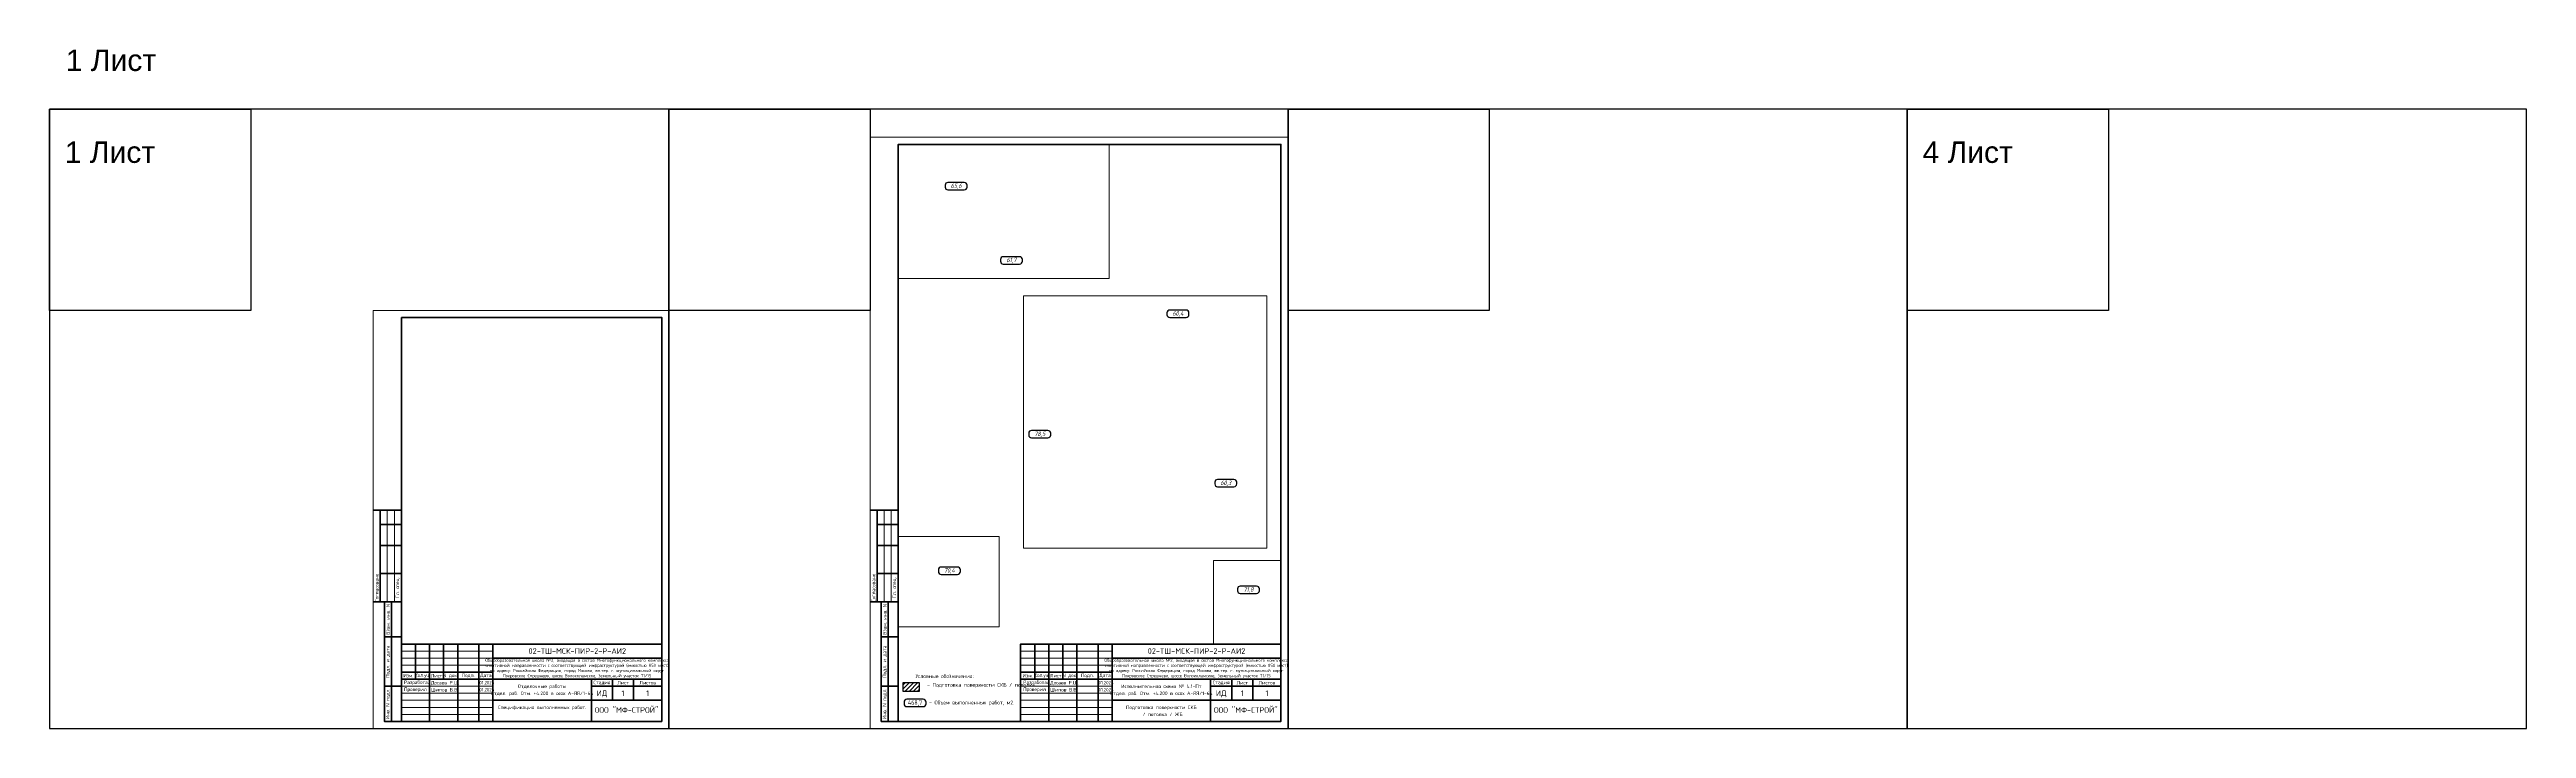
# Paper-space layout '4.1' of a CAD drawing. Header units: millimetres. Extents: x -143 to 1617, y 0 to 482.
import ezdxf
from ezdxf.enums import TextEntityAlignment as Align

# ---------------------------------------------------------------- set-up
doc = ezdxf.new("R2018")
doc.units = ezdxf.units.MM
doc.layers.add('0)ВЭ', color=7, linetype='Continuous', lineweight=15)
doc.layers.add('Условные обозначения', color=90, linetype='Continuous')
doc.styles.get("Standard").update_dxf_attribs({"font": 'arial.ttf'})
doc.styles.add('СПДС', font='isocpeur.ttf', dxfattribs={"width": 0.9})

# ---------------------------------------------------------------- blocks, each defined once
blk = doc.blocks.new('*U2220')
at = {"color": 4}
blk.add_lwpolyline([(-220, -220), (220, -220), (220, 220), (-220, 220)], close=True, dxfattribs=at)
at = {"color": 3}
blk.add_lwpolyline([(-220, 220), (-77, 220), (-77, 77), (-220, 77)], close=True, dxfattribs=at)
blk = doc.blocks.new('*U2221')
at = {"color": 0, "linetype": 'ByBlock', "lineweight": -2, "transparency": 16777216}
for p in [(0, 0), (440, 0), (880, 0), (1320, 0)]:
    blk.add_blockref('*U2220', p, dxfattribs=at)
blk = doc.blocks.new('*U2215')
at = {"lineweight": 0}
blk.add_lwpolyline([(-205, -5), (5, -5), (5, 292), (-205, 292)], close=True, dxfattribs=at)
at = {"color": 0, "linetype": 'Continuous', "lineweight": 50}
blk.add_lwpolyline([(-185, 287), (0, 287), (0, 0), (-185, 0)], close=True, dxfattribs=at)
at = {"lineweight": 35}
for points in [[(-185, 150), (-205, 150)], [(-200, 85), (-200, 150)], [(-185, 140), (-200, 140)], [(-185, 125), (-200, 125)], [(-185, 105), (-200, 105)], [(-185, 85), (-205, 85)], [(-185, 85), (-197, 85), (-197, 0), (-185, 0)], [(-192, 0), (-192, 85)], [(-185, 60), (-197, 60)], [(-175, 55), (-175, 30)], [(-165, 55), (-165, 0)], [(-155, 55), (-155, 30)], [(-145, 55), (-145, 0)], [(-130, 55), (-130, 0)], [(-120, 55), (-120, 0)], [(-120, 45), (0, 45)], [(-185, 25), (-197, 25)], [(-185, 35), (-120, 35)], [(-185, 30), (0, 30)], [(-50, 30), (-50, 0)], [(-50, 25), (0, 25)], [(-35, 30), (-35, 15)], [(-20, 30), (-20, 15)], [(-120, 15), (0, 15)]]:
    blk.add_lwpolyline(points, dxfattribs=at)
at = {"lineweight": 18}
for points in [[(-195, 85), (-195, 150)], [(-190, 85), (-190, 150)], [(-185, 50), (-120, 50)], [(-185, 45), (-120, 45)], [(-185, 40), (-120, 40)], [(-185, 25), (-120, 25)], [(-185, 20), (-120, 20)], [(-185, 15), (-120, 15)], [(-185, 10), (-120, 10)], [(-185, 5), (-120, 5)]]:
    blk.add_lwpolyline(points, dxfattribs=at)
at = {"lineweight": 35}
blk.add_lwpolyline([(-185, 0), (0, 0), (0, 55), (-185, 55)], close=True, dxfattribs=at)
at = {"lineweight": 0}
blk.add_lwpolyline([(0, -5), (5, -5), (5, 0)], dxfattribs=at)
at = {"lineweight": -2, "char_height": 2.5, "attachment_point": 5, "rotation": 90, "style": 'СПДС'}
for s, insert, width in [('Согласовано', (-202.5, 95), 19.991), ('Гл. спец.', (-187.5, 95), 19.991), ('Взам. инв. N', (-194.5, 72.5), 24.991), ('Подл. и дата', (-194.5, 42.5), 34.991), ('Инв. N подл.', (-194.5, 12.5), 24.991)]:
    blk.add_mtext(s, dxfattribs=dict(at, insert=insert, width=width))
at = {"insert": (-119.3, 44.6), "char_height": 2.2, "attachment_point": 1, "style": 'СПДС'}
blk.add_mtext_dynamic_manual_height_columns('\\pxqc;Общеобразовательная школа №2, входящая в состав Многофункционального комплекса спортивной направленности с соответствующей инфраструктурой (емкостью 850 мест) \\Pпо адресу: Российская Федерация, город Москва, вн.тер. г. муниципальный округ Покровское-Стрешнево, шоссе Волоколамское, земельный участок 71/15', width=118.293, gutter_width=0, heights=[15.2], dxfattribs=at)
at = {"lineweight": -2, "char_height": 2.5, "style": 'СПДС'}
for s, insert, width, attachment_point in [('Разработал', (-183.1, 27.5), 17.953, 4), ('Проверил', (-183.1, 22.5), 17.953, 4), ('Изм.', (-180, 32.5), 10, 5), ('Кол.уч.', (-170, 32.5), 10, 5), ('Лист', (-160, 32.5), 10, 5), ('N док.', (-150, 32.5), 10, 5), ('Подп.', (-137.5, 32.5), 15, 5), ('Дата', (-125, 32.5), 10, 5), ('Стадия', (-42.5, 27.5), 15, 5), ('Лист', (-27.5, 27.5), 15, 5), ('Листов', (-10, 27.5), 20, 5)]:
    blk.add_mtext(s, dxfattribs=dict(at, insert=insert, width=width, attachment_point=attachment_point))
at = {"lineweight": 30, "width": 0.9, "flags": 104}
blk.add_attdef('ШАПКА', text='', height=3, dxfattribs=at).set_placement((-135, 281), align=Align.MIDDLE_CENTER)
at = {"style": 'СПДС'}
for tag, height, p in [('ШИФР_ПРОЕКТА', 4, (-60, 50)), ('НАИМЕНОВАНИЕ_ОБЪЕКТА2', 2.5, (-85, 20)), ('НАИМЕНОВАНИЕ_ОБЪЕКТА', 2.5, (-85, 25)), ('СТАДИЯ', 4, (-42.5, 20)), ('ЛИСТ_первый', 4, (-27.5, 20)), ('ЛИСТОВ', 4, (-10, 20)), ('НАИМЕНОВАНИЕ_ЧЕРТЕЖА2', 2.5, (-85, 5)), ('НАИМЕНОВАНИЕ_ЧЕРТЕЖА1', 2.5, (-85, 10)), ('ОРГАНИЗАЦИЯ_РАЗРАБОТЧИК1', 4, (-25, 8.1))]:
    blk.add_attdef(tag, text='', height=height, dxfattribs=at).set_placement(p, align=Align.MIDDLE_CENTER)
for tag, p in [('РАЗРАБОТЧИК', (-164, 27.5)), ('РУК.ГРУППЫ', (-164, 22.5))]:
    blk.add_attdef(tag, text='', height=2.5, dxfattribs=at).set_placement(p, align=Align.MIDDLE_LEFT)
at = {"style": 'СПДС', "width": 0.9}
for p in [(-129.6, 26.4), (-129.6, 21.4)]:
    blk.add_attdef('ДАТА', p, '', height=2.3, dxfattribs=at)
blk = doc.blocks.new('*U2198')
at = {"lineweight": 0}
blk.add_lwpolyline([(-292, -5), (5, -5), (5, 415), (-292, 415)], close=True, dxfattribs=at)
at = {"color": 0, "linetype": 'Continuous', "lineweight": 50}
blk.add_lwpolyline([(-272, 410), (0, 410), (0, 0), (-272, 0)], close=True, dxfattribs=at)
at = {"lineweight": 35}
for points in [[(-272, 150), (-292, 150)], [(-287, 85), (-287, 150)], [(-272, 140), (-287, 140)], [(-272, 125), (-287, 125)], [(-272, 105), (-287, 105)], [(-272, 85), (-292, 85)], [(-272, 85), (-284, 85), (-284, 0), (-272, 0)], [(-279, 0), (-279, 85)], [(-272, 60), (-284, 60)], [(-175, 55), (-175, 30)], [(-165, 55), (-165, 0)], [(-155, 55), (-155, 30)], [(-145, 55), (-145, 0)], [(-130, 55), (-130, 0)], [(-120, 55), (-120, 0)], [(-120, 45), (0, 45)], [(-272, 25), (-284, 25)], [(-185, 35), (-120, 35)], [(-185, 30), (0, 30)], [(-50, 30), (-50, 0)], [(-50, 25), (0, 25)], [(-35, 30), (-35, 15)], [(-20, 30), (-20, 15)], [(-120, 15), (0, 15)]]:
    blk.add_lwpolyline(points, dxfattribs=at)
at = {"lineweight": 18}
for points in [[(-282, 85), (-282, 150)], [(-277, 85), (-277, 150)], [(-185, 50), (-120, 50)], [(-185, 45), (-120, 45)], [(-185, 40), (-120, 40)], [(-185, 25), (-120, 25)], [(-185, 20), (-120, 20)], [(-185, 15), (-120, 15)], [(-185, 10), (-120, 10)], [(-185, 5), (-120, 5)]]:
    blk.add_lwpolyline(points, dxfattribs=at)
at = {"lineweight": 35}
blk.add_lwpolyline([(-185, 0), (0, 0), (0, 55), (-185, 55)], close=True, dxfattribs=at)
at = {"lineweight": 0}
blk.add_lwpolyline([(0, -5), (5, -5), (5, 0)], dxfattribs=at)
at = {"lineweight": -2, "char_height": 2.5, "attachment_point": 5, "rotation": 90, "style": 'СПДС'}
for s, insert, width in [('Согласовано', (-289.5, 95), 19.991), ('Гл. спец.', (-274.5, 95), 19.991), ('Взам. инв. N', (-281.5, 72.5), 24.991), ('Подл. и дата', (-281.5, 42.5), 34.991), ('Инв. N подл.', (-281.5, 12.5), 24.991)]:
    blk.add_mtext(s, dxfattribs=dict(at, insert=insert, width=width))
at = {"insert": (-119.3, 44.6), "char_height": 2.2, "attachment_point": 1, "style": 'СПДС'}
blk.add_mtext_dynamic_manual_height_columns('\\pxqc;Общеобразовательная школа №2, входящая в состав Многофункционального комплекса спортивной направленности с соответствующей инфраструктурой (емкостью 850 мест) \\Pпо адресу: Российская Федерация, город Москва, вн.тер. г. муниципальный округ Покровское-Стрешнево, шоссе Волоколамское, земельный участок 71/15', width=118.293, gutter_width=0, heights=[15.2], dxfattribs=at)
at = {"lineweight": -2, "char_height": 2.5, "style": 'СПДС'}
for s, insert, width, attachment_point in [('Разработал', (-183.1, 27.5), 17.953, 4), ('Проверил', (-183.1, 22.5), 17.953, 4), ('Изм.', (-180, 32.5), 10, 5), ('Кол.уч.', (-170, 32.5), 10, 5), ('Лист', (-160, 32.5), 10, 5), ('N док.', (-150, 32.5), 10, 5), ('Подп.', (-137.5, 32.5), 15, 5), ('Дата', (-125, 32.5), 10, 5), ('Стадия', (-42.5, 27.5), 15, 5), ('Лист', (-27.5, 27.5), 15, 5), ('Листов', (-10, 27.5), 20, 5)]:
    blk.add_mtext(s, dxfattribs=dict(at, insert=insert, width=width, attachment_point=attachment_point))
at = {"lineweight": 30, "width": 0.9, "flags": 104}
blk.add_attdef('ШАПКА', text='', height=3, dxfattribs=at).set_placement((-135, 281), align=Align.MIDDLE_CENTER)
at = {"style": 'СПДС'}
for tag, height, p in [('ШИФР_ПРОЕКТА', 4, (-60, 50)), ('НАИМЕНОВАНИЕ_ОБЪЕКТА2', 2.5, (-85, 20)), ('НАИМЕНОВАНИЕ_ОБЪЕКТА', 2.5, (-85, 25)), ('СТАДИЯ', 4, (-42.5, 20)), ('ЛИСТ_первый', 4, (-27.5, 20)), ('ЛИСТОВ', 4, (-10, 20)), ('НАИМЕНОВАНИЕ_ЧЕРТЕЖА2', 2.5, (-85, 5)), ('НАИМЕНОВАНИЕ_ЧЕРТЕЖА1', 2.5, (-85, 10)), ('ОРГАНИЗАЦИЯ_РАЗРАБОТЧИК1', 4, (-25, 8.1))]:
    blk.add_attdef(tag, text='', height=height, dxfattribs=at).set_placement(p, align=Align.MIDDLE_CENTER)
for tag, p in [('РАЗРАБОТЧИК', (-164, 27.5)), ('РУК.ГРУППЫ', (-164, 22.5))]:
    blk.add_attdef(tag, text='', height=2.5, dxfattribs=at).set_placement(p, align=Align.MIDDLE_LEFT)
at = {"style": 'СПДС', "width": 0.9}
for p in [(-129.6, 26.4), (-129.6, 21.4)]:
    blk.add_attdef('ДАТА', p, '', height=2.3, dxfattribs=at)

psp = doc.layouts.new('4.1')

# ---------------------------------------------------------------- hatches: boundary and pattern name
h = psp.add_hatch()
h.set_pattern_fill('ANSI31', color=5, scale=0.655551)
h.set_pattern_definition([(45, (-452.1127, -228.3415), (-1.471754, 1.471754), [])])
h.paths.add_polyline_path([(463.4, 32.3), (463.4, 26.5), (475.2, 26.5), (475.2, 32.3)])

# ---------------------------------------------------------------- linework, layer by layer
at = {"color": 1}
psp.add_lwpolyline([(495.4, 382.7), (507, 382.7, 0.414214), (509, 384.7), (509, 385.9, 0.414214), (507, 387.9), (495.4, 387.9, 0.414214), (493.4, 385.9), (493.4, 384.7, 0.414214)], format="xyb", close=True, dxfattribs=at)
at = {"color": 1, "lineweight": 30}
for points in [[(534.7, 330), (546.3, 330, 0.414214), (548.3, 332), (548.3, 333.2, 0.414214), (546.3, 335.2), (534.7, 335.2, 0.414214), (532.7, 333.2), (532.7, 332, 0.414214)], [(653, 292), (664.6, 292, 0.414214), (666.6, 294), (666.6, 295.3, 0.414214), (664.6, 297.3), (653, 297.3, 0.414214), (651, 295.3), (651, 294, 0.414214)], [(554.8, 206.5), (566.4, 206.5, 0.414214), (568.4, 208.5), (568.4, 209.7, 0.414214), (566.4, 211.7), (554.8, 211.7, 0.414214), (552.8, 209.7), (552.8, 208.5, 0.414214)], [(687, 171.7), (698.6, 171.7, 0.414214), (700.6, 173.7), (700.6, 174.9, 0.414214), (698.6, 176.9), (687, 176.9, 0.414214), (685, 174.9), (685, 173.7, 0.414214)], [(490.6, 109.5), (502.2, 109.5, 0.414214), (504.2, 111.5), (504.2, 112.7, 0.414214), (502.2, 114.7), (490.6, 114.7, 0.414214), (488.6, 112.7), (488.6, 111.5, 0.414214)], [(703.1, 95.9), (714.7, 95.9, 0.414214), (716.7, 97.9), (716.7, 99.1, 0.414214), (714.7, 101.1), (703.1, 101.1, 0.414214), (701.1, 99.1), (701.1, 97.9, 0.414214)], [(466.2, 15.5), (477.8, 15.5, 0.414214), (479.8, 17.5), (479.8, 18.7, 0.414214), (477.8, 20.7), (466.2, 20.7, 0.414214), (464.2, 18.7), (464.2, 17.5, 0.414214)]]:
    psp.add_lwpolyline(points, format="xyb", close=True, dxfattribs=at)
at = {"layer": 'Условные обозначения', "color": 18, "true_color": 0x000000}
psp.add_lwpolyline([(463.4, 26.5), (475.2, 26.5), (475.2, 32.3), (463.4, 32.3)], close=True, dxfattribs=at)

# ---------------------------------------------------------------- block references
psp.add_blockref('*U2221', (77, 220))
ref = psp.add_blockref('*U2198', (732, 5))
ref.add_attrib('СТАДИЯ', 'ИД', dxfattribs={"height": 4, "style": 'СПДС'}).set_placement((689.5, 25), align=Align.MIDDLE_CENTER)
ref.add_attrib('ЛИСТ_первый', '1', dxfattribs={"height": 4, "style": 'СПДС'}).set_placement((704.5, 25), align=Align.MIDDLE_CENTER)
ref.add_attrib('ЛИСТОВ', '1', dxfattribs={"height": 4, "style": 'СПДС'}).set_placement((722, 25), align=Align.MIDDLE_CENTER)
ref.add_attrib('ШИФР_ПРОЕКТА', '02-ТШ-МСК-ПИР-2-Р-АИ2', dxfattribs={"height": 4, "style": 'СПДС'}).set_placement((672, 55), align=Align.MIDDLE_CENTER)
ref.add_attrib('НАИМЕНОВАНИЕ_ОБЪЕКТА', 'Исполнительная схема № 4.1-Пт', dxfattribs={"height": 2.5, "style": 'СПДС'}).set_placement((647, 30), align=Align.MIDDLE_CENTER)
ref.add_attrib('НАИМЕНОВАНИЕ_ОБЪЕКТА2', 'Отдел. раб. Отм. +4.200 в осях А-ЯЯ/1-64', dxfattribs={"height": 2.5, "style": 'СПДС'}).set_placement((647, 25), align=Align.MIDDLE_CENTER)
ref.add_attrib('НАИМЕНОВАНИЕ_ЧЕРТЕЖА1', 'Подготовка поверхности СКБ', dxfattribs={"height": 2.5, "style": 'СПДС'}).set_placement((647, 15), align=Align.MIDDLE_CENTER)
ref.add_attrib('НАИМЕНОВАНИЕ_ЧЕРТЕЖА2', ' / потолка / ЖБ', dxfattribs={"height": 2.5, "style": 'СПДС'}).set_placement((647, 10), align=Align.MIDDLE_CENTER)
ref.add_attrib('ОРГАНИЗАЦИЯ_РАЗРАБОТЧИК1', 'ООО "МФ-СТРОЙ"', dxfattribs={"height": 4, "style": 'СПДС'}).set_placement((707, 13.1), align=Align.MIDDLE_CENTER)
ref.add_attrib('РАЗРАБОТЧИК', 'Досаев Р.Ш.', dxfattribs={"height": 2.5, "style": 'СПДС'}).set_placement((568, 32.5), align=Align.MIDDLE_LEFT)
ref.add_attrib('РУК.ГРУППЫ', 'Шипов В.В.', dxfattribs={"height": 2.5, "style": 'СПДС'}).set_placement((568, 27.5), align=Align.MIDDLE_LEFT)
ref.add_attrib('ДАТА', '01.2026', (602.4, 31.4), dxfattribs={"height": 2.3, "style": 'СПДС', "width": 0.9})
ref.add_attrib('ДАТА', '01.2026', (602.4, 26.4), dxfattribs={"height": 2.3, "style": 'СПДС', "width": 0.9})
lines = psp.add_mtext('\\W0.9000;', dxfattribs={"insert": (668.6, 280.1), "char_height": 68.8, "attachment_point": 1})
ref.add_attrib('ШАПКА', '', (668.6, 280.1), dxfattribs={"flags": 104}).embed_mtext(lines)
ref = psp.add_blockref('*U2215', (292, 5))
ref.add_attrib('СТАДИЯ', 'ИД', dxfattribs={"height": 4, "style": 'СПДС'}).set_placement((249.5, 25), align=Align.MIDDLE_CENTER)
ref.add_attrib('ЛИСТ_первый', '1', dxfattribs={"height": 4, "style": 'СПДС'}).set_placement((264.5, 25), align=Align.MIDDLE_CENTER)
ref.add_attrib('ЛИСТОВ', '1', dxfattribs={"height": 4, "style": 'СПДС'}).set_placement((282, 25), align=Align.MIDDLE_CENTER)
ref.add_attrib('ШИФР_ПРОЕКТА', '02-ТШ-МСК-ПИР-2-Р-АИ2', dxfattribs={"height": 4, "style": 'СПДС'}).set_placement((232, 55), align=Align.MIDDLE_CENTER)
ref.add_attrib('НАИМЕНОВАНИЕ_ОБЪЕКТА', 'Отделочные работы', dxfattribs={"height": 2.5, "style": 'СПДС'}).set_placement((207, 30), align=Align.MIDDLE_CENTER)
ref.add_attrib('НАИМЕНОВАНИЕ_ОБЪЕКТА2', 'Отдел. раб. Отм. +4.200 в осях А-ЯЯ/1-64', dxfattribs={"height": 2.5, "style": 'СПДС'}).set_placement((207, 25), align=Align.MIDDLE_CENTER)
ref.add_attrib('НАИМЕНОВАНИЕ_ЧЕРТЕЖА1', 'Спецификация выполненных работ.', dxfattribs={"height": 2.5, "style": 'СПДС'}).set_placement((207, 15), align=Align.MIDDLE_CENTER)
ref.add_attrib('ОРГАНИЗАЦИЯ_РАЗРАБОТЧИК1', 'ООО "МФ-СТРОЙ"', dxfattribs={"height": 4, "style": 'СПДС'}).set_placement((267, 13.1), align=Align.MIDDLE_CENTER)
ref.add_attrib('РАЗРАБОТЧИК', 'Досаев Р.Ш.', dxfattribs={"height": 2.5, "style": 'СПДС'}).set_placement((128, 32.5), align=Align.MIDDLE_LEFT)
ref.add_attrib('РУК.ГРУППЫ', 'Шипов В.В.', dxfattribs={"height": 2.5, "style": 'СПДС'}).set_placement((128, 27.5), align=Align.MIDDLE_LEFT)
ref.add_attrib('ДАТА', '01.2026', (162.4, 31.4), dxfattribs={"height": 2.3, "style": 'СПДС', "width": 0.9})
ref.add_attrib('ДАТА', '01.2026', (162.4, 26.4), dxfattribs={"height": 2.3, "style": 'СПДС', "width": 0.9})
lines = psp.add_mtext('\\W0.9000;', dxfattribs={"insert": (228.6, 280.1), "char_height": 68.8, "attachment_point": 1})
ref.add_attrib('ШАПКА', '', (228.6, 280.1), dxfattribs={"flags": 104}).embed_mtext(lines)

# ---------------------------------------------------------------- texts
at = {"char_height": 15.26, "attachment_point": 1}
for s, insert in [('1 Лист', (-131.4, 482.4)), ('1 Лист', (-132.1, 417.1)), ('4 Лист', (1187.9, 417.1))]:
    psp.add_mtext_dynamic_manual_height_columns(s, width=109.648, gutter_width=76.3, heights=[0], dxfattribs=dict(at, insert=insert))
at = {"char_height": 3.175, "width": 27.166, "attachment_point": 5}
for s, insert in [('{\\fГОСТ тип А|b0|i1|c0;65,6', (501.2, 385.2)), ('{\\fГОСТ тип А|b0|i1|c0;61,7', (540.4, 332.5)), ('{\\fГОСТ тип А|b0|i1|c0;60,4', (658.8, 294.5)), ('{\\fГОСТ тип А|b0|i1|c0;78,5', (560.6, 209)), ('{\\fГОСТ тип А|b0|i1|c0;60,3', (692.8, 174.2)), ('{\\fГОСТ тип А|b0|i1|c0;70,4', (496.4, 112)), ('{\\fГОСТ тип А|b0|i1|c0;71,8', (708.9, 98.4)), ('{\\fГОСТ тип А|b0|i0|c0;468,7', (472, 18))]:
    psp.add_mtext(s, dxfattribs=dict(at, insert=insert))
at = {"color": 18, "true_color": 0x000000, "char_height": 2.686, "attachment_point": 1, "style": 'СПДС'}
for s, width, insert in [('Условные обозначения:', 34.586, (472.4, 38.5)), (' - Подготовка поверхности СКБ / потолка', 62.001, (478.7, 32.3)), (' - Объем выполненных работ, м2.', 81.583, (480.1, 19.8))]:
    psp.add_mtext_dynamic_manual_height_columns(s, width=width, gutter_width=9.59, heights=[0], dxfattribs=dict(at, insert=insert))

# ---------------------------------------------------------------- viewports
at = {"layer": '0)ВЭ'}
for center, size, view_center_point, view_height, status in [((535, 367.4), (150, 95.28), (54127.5742, 117286.5456), 21714.584495, 3), ((635.5, 217.8), (172.7, 179.31), (128630.9656, 129974.9185), 40865.37209, 4), ((495.9, 104.3), (71.8, 64.096), (44793.152, 64916.2578), 14096.264513, 5)]:
    psp.add_viewport(center=center, size=size, view_center_point=view_center_point, view_height=view_height, status=status, dxfattribs=at)
psp.add_viewport(center=(708, 89.7), size=(48, 59.45), view_center_point=(128352.0548, 65140.6218), view_height=13549.67848, dxfattribs=at)

doc.saveas('drawing.dxf')
